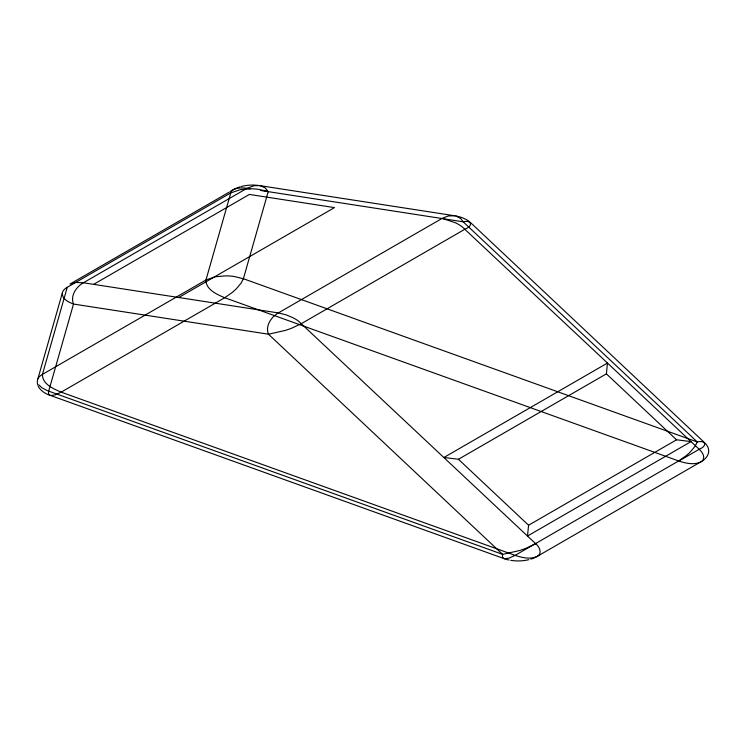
<?xml version="1.0" encoding="UTF-8"?>
<svg xmlns="http://www.w3.org/2000/svg" width="746" height="746" viewBox="0 0 746 746"><rect width="100%" height="100%" fill="white"/><g stroke="black" fill="none" stroke-linecap="round" stroke-linejoin="round"><path stroke-width="1.12" d="M528.578 525.231L527.497 536.029L691.029 441.613L676.538 439.804L606.395 373.849L607.477 363.05L443.945 457.466L458.436 459.275L528.578 525.231L676.538 439.804M37.999 378.409L62.468 292.525C61.358 298.838 68.651 302.233 73.518 304.051L268.476 334.208L285.401 330.403A85.762 49.516 0 0 0 292.423 327.867L301.524 323.559L465.066 229.134C473.393 225.805 471.733 219.772 463.163 221.804L268.206 191.647L259.067 189.428A35.64 20.571 0 0 0 250.954 188.775L240.38 189.633L230.784 192.897L67.252 287.313A16.757 9.679 0 0 0 62.394 292.516M67.252 287.313L42.438 374.389C42.186 384.097 53.6 388.908 61.181 392.144L515.094 555.378C522.097 557.682 530.257 559.659 537.26 556.376L702.424 460.935A26.977 15.573 0 0 0 704.709 442.798L470.577 222.644M229.209 192.132L70.012 284.04L75.822 282.436L83.393 282.771L278.351 312.928L286.268 314.896L292.693 317.582A46.466 26.828 0 0 1 298.279 320.911L535.665 543.703C539.367 546.548 542.696 553.485 537.26 556.376A26.977 15.573 0 0 1 530.863 559.118M230.244 191.536C235.904 186.994 243.532 187.554 250.19 188.859M93.642 284.357L249.388 194.436L334.488 207.602L178.742 297.523M458.436 459.275L606.395 373.849M678.804 461.065L699.198 449.288C707.534 445.959 705.865 439.916 697.296 441.958L243.392 278.724L234.253 276.505A35.64 20.571 0 0 0 226.141 275.852L215.566 276.71L205.971 279.974L42.438 374.389A16.757 9.679 0 0 0 37.58 379.593M535.665 543.703L526.555 548.021A85.762 49.516 0 0 1 519.533 550.548L502.608 554.362L48.704 391.128A29.616 17.102 0 0 1 46.401 390.223L41.673 387.584L38.829 384.843M469.7 221.879A26.977 15.573 0 0 0 454.575 215.753L259.608 185.595L254.144 185.689L246.926 188.356L83.393 282.771C76.278 286.79 70.096 295.752 73.518 304.051L48.593 391.491L48.509 393.767L49.469 395.091L504.371 558.717L508.735 558.26L515.094 555.378L678.627 460.963L686.124 455.713A87.907 50.756 0 0 0 690.544 451.666L695.067 446.276L697.296 441.958L463.163 221.804L460.758 218.559L455.899 216.023M454.575 215.753L448.281 216.004L442.648 218.093L278.351 312.928C271.236 316.957 265.063 325.918 268.476 334.208L502.608 554.362L502.412 557.001L503.923 558.586A26.968 15.573 0 0 0 508.986 560.004M50.579 395.501L55.288 394.876L61.181 392.144L224.714 297.729L232.22 292.479A87.907 50.756 0 0 0 236.641 288.432L241.154 283.042L243.392 278.724L268.206 191.647L265.007 187.759L260.065 185.67M260.792 190.5L267.823 191.582M443.227 218.746L455.368 222.737A46.383 26.781 0 0 1 462.016 226.644L606.918 362.519M607.477 363.05L699.198 449.288C701.902 451.843 705.054 455.853 703.133 459.723A9.717 5.614 0 0 1 700.811 461.97C693.789 465.224 685.649 463.275 678.627 460.963L224.714 297.729C217.133 294.493 205.719 289.681 205.971 279.974L230.784 192.897A10.379 5.996 0 0 1 233.498 189.596M233.554 189.624A26.977 15.573 0 0 1 239.69 186.966M240.874 186.621A26.977 15.573 0 0 1 259.608 185.595M50.01 395.352A26.977 15.573 0 0 1 38.205 386.13M37.794 385.095A26.977 15.573 0 0 1 37.654 379.602M528.858 559.668A26.977 15.573 0 0 1 510.749 560.339"/></g></svg>
